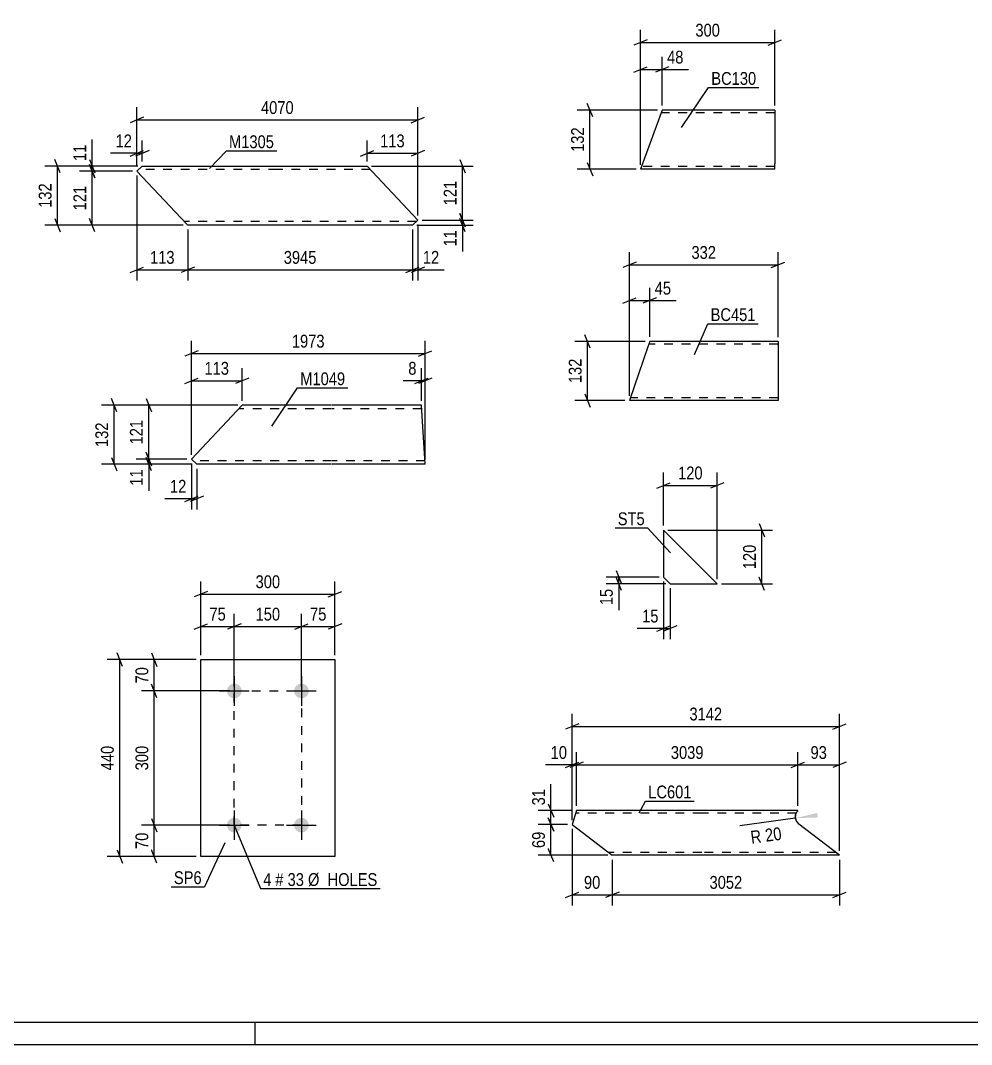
# Model space of a CAD drawing. Header units: millimetres. Extents: x 0 to 594, y 0 to 420.
# Drawn here: x 121.5 to 334.2, y 0 to 229 of the extents above; entities that cross this region are included whole.
import ezdxf

# ---------------------------------------------------------------- set-up
doc = ezdxf.new("R2010")
doc.units = ezdxf.units.MM
doc.linetypes.add('DXK_LINE_DOT2', pattern=[3.9198, 1.9599, -1.9599])
doc.styles.add('Arial Narrow', font='ARIALN.TTF', dxfattribs={"height": 0.2})

# ---------------------------------------------------------------- blocks, each defined once
blk = doc.blocks.new('Unknown-570387505-1163')
at = {"color": 5, "linetype": 'Continuous'}
for p, q in [((5, 5), (589, 5)), ((174, 0), (174, 5)), ((0, 0), (594, 0))]:
    blk.add_line(p, q, dxfattribs=at)
blk = doc.blocks.new('Part-570387505-25757 - 25755')
at = {"color": 2, "linetype": 'Continuous'}
for p, q in [((245.84, 52.33), (244.85, 49.19)), ((273.85, 52.33), (245.84, 52.33)), ((295.35, 52.33), (273.95, 52.33)), ((294.82, 51.38), (294.77, 50.6)), ((294.77, 50.6), (295.02, 49.86)), ((294.82, 51.38), (295.16, 52.08)), ((294.82, 51.36), (294.9, 51.56)), ((295.35, 52.33), (295.16, 52.08)), ((244.85, 49.19), (253.85, 42.33)), ((295.02, 49.86), (295.54, 49.28)), ((304.65, 42.33), (295.54, 49.28)), ((273.85, 42.33), (253.85, 42.33)), ((304.65, 42.33), (273.95, 42.33))]:
    blk.add_line(p, q, dxfattribs=at)
at = {"color": 7, "linetype": 'DXK_LINE_DOT2'}
for p, q in [((273.85, 51.73), (245.65, 51.73)), ((294.99, 51.73), (273.95, 51.73)), ((294.8, 51.13), (294.82, 51.36)), ((294.82, 51.36), (294.82, 51.38)), ((273.85, 42.93), (253.06, 42.93)), ((303.87, 42.93), (273.95, 42.93))]:
    blk.add_line(p, q, dxfattribs=at)
blk = doc.blocks.new('Part-570387505-20153 - 20122')
at = {"color": 2, "linetype": 'Continuous'}
for p, q in [((147.57, 195.28), (148.77, 196.41)), ((157.41, 184.81), (147.57, 195.28)), ((148.77, 196.41), (178.92, 196.41)), ((179.02, 196.41), (199.02, 196.41)), ((210.37, 184.34), (199.02, 196.41)), ((158.92, 183.21), (157.41, 184.81)), ((178.92, 183.21), (158.92, 183.21)), ((209.16, 183.21), (179.02, 183.21)), ((209.16, 183.21), (210.37, 184.34))]:
    blk.add_line(p, q, dxfattribs=at)
at = {"color": 7, "linetype": 'DXK_LINE_DOT2'}
for p, q in [((178.92, 195.61), (147.92, 195.61)), ((199.77, 195.61), (179.02, 195.61)), ((158.8, 183.33), (157.41, 184.81)), ((178.92, 184.01), (158.17, 184.01)), ((210.02, 184.01), (179.02, 184.01))]:
    blk.add_line(p, q, dxfattribs=at)
blk = doc.blocks.new('Part-570387505-20160 - 20159')
at = {"color": 2, "linetype": 'Continuous'}
for p, q in [((159.74, 130.87), (171.09, 142.94)), ((191.09, 142.94), (171.09, 142.94)), ((211.19, 142.94), (191.19, 142.94)), ((212, 129.74), (211.19, 142.94)), ((160.94, 129.74), (159.74, 130.87)), ((191.09, 129.74), (160.94, 129.74)), ((212, 129.74), (191.19, 129.74))]:
    blk.add_line(p, q, dxfattribs=at)
at = {"color": 7, "linetype": 'DXK_LINE_DOT2'}
for p, q in [((191.09, 142.14), (170.34, 142.14)), ((211.24, 142.14), (191.19, 142.14)), ((191.09, 130.54), (160.09, 130.54)), ((211.95, 130.54), (191.19, 130.54)), ((211.95, 130.54), (211.95, 130.6))]:
    blk.add_line(p, q, dxfattribs=at)
blk = doc.blocks.new('Part-570387505-24364 - 24363')
at = {"color": 2, "linetype": 'Continuous'}
for p, q in [((261.79, 156.01), (257.68, 144.01)), ((262.21, 157.21), (261.79, 156.01)), ((290.9, 157.21), (262.21, 157.21)), ((290.9, 157.21), (290.9, 157.12)), ((290.9, 157.12), (290.9, 144.01)), ((290.9, 144.01), (257.68, 144.01))]:
    blk.add_line(p, q, dxfattribs=at)
at = {"color": 7, "linetype": 'DXK_LINE_DOT2'}
for p, q in [((290.9, 156.61), (262, 156.61)), ((290.9, 156.56), (290.9, 156.61)), ((290.9, 156.47), (290.9, 156.56)), ((290.9, 156.43), (290.9, 156.47)), ((290.9, 144.61), (257.89, 144.61))]:
    blk.add_line(p, q, dxfattribs=at)
blk = doc.blocks.new('Part-570387505-24356 - 24355')
at = {"color": 2, "linetype": 'Continuous'}
for p, q in [((264.98, 208.92), (260.17, 195.72)), ((290.17, 208.92), (264.98, 208.92)), ((290.17, 208.92), (290.17, 208.83)), ((290.17, 208.83), (290.17, 207.72)), ((290.17, 207.72), (290.17, 196.92)), ((290.17, 195.72), (290.17, 196.92)), ((290.17, 195.72), (260.17, 195.72))]:
    blk.add_line(p, q, dxfattribs=at)
at = {"color": 7, "linetype": 'DXK_LINE_DOT2'}
for p, q in [((290.17, 208.57), (290.17, 207.72)), ((290.17, 208.32), (264.76, 208.32)), ((290.17, 196.32), (260.39, 196.32)), ((290.17, 195.82), (290.17, 196.08)), ((290.17, 195.72), (290.17, 195.82))]:
    blk.add_line(p, q, dxfattribs=at)
blk = doc.blocks.new('Part-570387505-20313 - 20312')
at = {"color": 2, "linetype": 'Continuous'}
for p, q in [((161.84, 42.05), (161.84, 86.05)), ((161.84, 86.05), (191.84, 86.05)), ((191.84, 86.05), (191.84, 42.05)), ((191.84, 42.05), (161.84, 42.05))]:
    blk.add_line(p, q, dxfattribs=at)
blk = doc.blocks.new('Bolt-570387505-20314 - 20312')
at = {"linetype": 'Continuous'}
for points in [[(169.34, 80.7, -1), (169.34, 77.4, -1)], [(184.34, 80.7, -1), (184.34, 77.4, -1)], [(169.34, 50.7, -1), (169.34, 47.4, -1)], [(184.34, 50.7, -1), (184.34, 47.4, -1)]]:
    blk.add_hatch(color=1, dxfattribs=at).paths.add_polyline_path(points)
at = {"color": 1, "linetype": 'Continuous'}
for p, q in [((169.34, 82.35), (169.34, 75.75)), ((184.34, 82.35), (184.34, 75.75)), ((166.04, 79.05), (172.64, 79.05)), ((181.04, 79.05), (187.64, 79.05)), ((169.34, 52.35), (169.34, 45.75)), ((184.34, 52.35), (184.34, 45.75)), ((166.04, 49.05), (172.64, 49.05)), ((181.04, 49.05), (187.64, 49.05))]:
    blk.add_line(p, q, dxfattribs=at)
blk = doc.blocks.new('Part-570387505-20331 - 20330')
at = {"color": 2, "linetype": 'Continuous'}
for p, q in [((265.3, 115.01), (265.3, 104.51)), ((265.3, 115.01), (277.3, 103.01)), ((265.3, 104.51), (266.8, 103.01)), ((266.8, 103.01), (277.3, 103.01))]:
    blk.add_line(p, q, dxfattribs=at)
blk = doc.blocks.new('Rectangle-570387505-23887 - 20312')
at = {"color": 1, "linetype": 'DXK_LINE_DOT2'}
blk.add_lwpolyline([(169.34, 79.05), (184.34, 79.05), (184.34, 49.05), (169.34, 49.05), (169.34, 79.05)], close=True, dxfattribs=at)
blk = doc.blocks.new('StraightDimension-570387505-25856 - 25755')
at = {"color": 7, "linetype": 'Continuous'}
for p, q in [((253.85, 41.33), (253.85, 31.07)), ((304.65, 41.33), (304.65, 31.07)), ((255.35, 34.07), (252.35, 32.87)), ((253.85, 33.47), (304.65, 33.47)), ((303.15, 32.87), (306.15, 34.07))]:
    blk.add_line(p, q, dxfattribs=at)
at = {"color": 0}
blk.add_wipeout([(283.51, 34.22), (283.51, 38.42), (274.99, 38.42), (274.99, 34.22)], dxfattribs=at)
at = {"color": 3, "style": 'Arial Narrow'}
blk.add_text('3052', height=2.863, dxfattribs=at).set_placement((275.59, 34.82))
blk = doc.blocks.new('StraightDimension-570387505-25785 - 25755')
at = {"color": 7, "linetype": 'Continuous'}
for p, q in [((245.84, 53.33), (245.84, 65.36)), ((295.35, 53.33), (295.35, 65.36)), ((247.34, 63.11), (244.34, 61.91)), ((245.84, 62.51), (295.35, 62.51)), ((293.85, 61.91), (296.85, 63.11))]:
    blk.add_line(p, q, dxfattribs=at)
at = {"color": 0}
blk.add_wipeout([(274.85, 63.26), (274.85, 67.46), (266.34, 67.46), (266.34, 63.26)], dxfattribs=at)
at = {"color": 3, "style": 'Arial Narrow'}
blk.add_text('3039', height=2.863, dxfattribs=at).set_placement((266.94, 63.86))
blk = doc.blocks.new('StraightDimension-570387505-25769 - 25755')
at = {"color": 7, "linetype": 'Continuous'}
for p, q in [((244.85, 50.19), (244.85, 73.96)), ((304.65, 43.33), (304.65, 73.96)), ((246.35, 71.71), (243.35, 70.51)), ((244.85, 71.11), (304.65, 71.11)), ((303.15, 70.51), (306.15, 71.71))]:
    blk.add_line(p, q, dxfattribs=at)
at = {"color": 0}
blk.add_wipeout([(279.01, 71.86), (279.01, 76.06), (270.5, 76.06), (270.5, 71.86)], dxfattribs=at)
at = {"color": 3, "style": 'Arial Narrow'}
blk.add_text('3142', height=2.863, dxfattribs=at).set_placement((271.1, 72.46))
blk = doc.blocks.new('StraightDimension-570387505-25784 - 25755')
at = {"color": 7, "linetype": 'Continuous'}
for p, q in [((295.35, 53.33), (295.35, 65.36)), ((304.65, 43.33), (304.65, 65.36)), ((293.85, 61.91), (296.85, 63.11)), ((295.35, 62.51), (304.65, 62.51)), ((306.15, 63.11), (303.15, 61.91))]:
    blk.add_line(p, q, dxfattribs=at)
at = {"color": 0}
blk.add_wipeout([(302.43, 63.26), (302.43, 67.46), (297.57, 67.46), (297.57, 63.26)], dxfattribs=at)
at = {"color": 3, "style": 'Arial Narrow'}
blk.add_text('93', height=2.863, dxfattribs=at).set_placement((298.17, 63.86))
blk = doc.blocks.new('StraightDimension-570387505-25786 - 25755')
at = {"color": 7, "linetype": 'Continuous'}
for p, q in [((244.85, 50.19), (244.85, 65.36)), ((245.84, 53.33), (245.84, 65.36)), ((243.35, 61.91), (246.35, 63.11)), ((247.34, 63.11), (244.34, 61.91)), ((244.85, 62.51), (245.84, 62.51))]:
    blk.add_line(p, q, dxfattribs=at)
at = {"color": 0}
blk.add_wipeout([(244.33, 63.26), (244.33, 67.46), (239.47, 67.46), (239.47, 63.26)], dxfattribs=at)
at = {"color": 7, "linetype": 'Continuous'}
blk.add_line((244.85, 62.51), (238.95, 62.51), dxfattribs=at)
blk.add_line((244.85, 62.51), (238.95, 62.51), dxfattribs=at)
at = {"color": 3, "style": 'Arial Narrow'}
blk.add_text('10', height=2.863, dxfattribs=at).set_placement((240.07, 63.86))
blk = doc.blocks.new('StraightDimension-570387505-25857 - 25755')
at = {"color": 7, "linetype": 'Continuous'}
for p, q in [((244.85, 48.19), (244.85, 31.07)), ((253.85, 41.33), (253.85, 31.07)), ((243.35, 32.87), (246.35, 34.07)), ((244.85, 33.47), (253.85, 33.47)), ((255.35, 34.07), (252.35, 32.87))]:
    blk.add_line(p, q, dxfattribs=at)
at = {"color": 0}
blk.add_wipeout([(251.78, 34.22), (251.78, 38.42), (246.92, 38.42), (246.92, 34.22)], dxfattribs=at)
at = {"color": 3, "style": 'Arial Narrow'}
blk.add_text('90', height=2.863, dxfattribs=at).set_placement((247.52, 34.82))
blk = doc.blocks.new('StraightDimension-570387505-25883 - 25755')
at = {"color": 7, "linetype": 'Continuous'}
for p, q in [((239.54, 53.83), (240.74, 50.83)), ((244.84, 52.33), (237.29, 52.33)), ((240.74, 47.69), (239.54, 50.69)), ((240.14, 49.19), (240.14, 52.33)), ((243.85, 49.19), (237.29, 49.19))]:
    blk.add_line(p, q, dxfattribs=at)
at = {"color": 0}
blk.add_wipeout([(239.39, 57.71), (235.19, 57.71), (235.19, 52.86), (239.39, 52.86)], dxfattribs=at)
at = {"color": 7, "linetype": 'Continuous'}
blk.add_line((240.14, 52.33), (240.14, 58.24), dxfattribs=at)
blk.add_line((240.14, 52.33), (240.14, 58.24), dxfattribs=at)
at = {"color": 3, "style": 'Arial Narrow'}
blk.add_text('31', height=2.863, rotation=90.0002, dxfattribs=at).set_placement((238.79, 53.46))
blk = doc.blocks.new('StraightDimension-570387505-25884 - 25755')
at = {"color": 7, "linetype": 'Continuous'}
for p, q in [((239.54, 50.69), (240.74, 47.69)), ((243.85, 49.19), (237.29, 49.19)), ((240.14, 42.33), (240.14, 49.19)), ((240.74, 40.83), (239.54, 43.83)), ((252.85, 42.33), (237.29, 42.33))]:
    blk.add_line(p, q, dxfattribs=at)
at = {"color": 0}
blk.add_wipeout([(239.39, 48.19), (235.19, 48.19), (235.19, 43.33), (239.39, 43.33)], dxfattribs=at)
at = {"color": 3, "style": 'Arial Narrow'}
blk.add_text('69', height=2.863, rotation=90.0002, dxfattribs=at).set_placement((238.79, 43.93))
blk = doc.blocks.new('RadiusDimension-570387505-25917 - 25755')
at = {"linetype": 'Continuous'}
blk.add_hatch(color=7, dxfattribs=at).paths.add_polyline_path([(299.79, 50.77), (294.77, 50.6), (299.66, 51.77)])
at = {"color": 7, "linetype": 'Continuous'}
blk.add_line((294.77, 50.6), (282.38, 48.91), dxfattribs=at)
blk.add_arc((296.74, 50.86), 1.98, 165.1917, 210.2771, dxfattribs=at)
at = {"color": 0}
blk.add_wipeout([(292.53, 45.3), (291.97, 49.46), (283.9, 48.36), (284.47, 44.2)], dxfattribs=at)
at = {"color": 3, "style": 'Arial Narrow'}
blk.add_text('R 20', height=2.863, rotation=7.7349, dxfattribs=at).set_placement((284.98, 44.88))
blk = doc.blocks.new('StraightDimension-570387505-20487 - 20122')
at = {"color": 7, "linetype": 'Continuous'}
for p, q in [((147.57, 196.28), (147.57, 209.56)), ((210.37, 185.34), (210.37, 209.56)), ((149.07, 207.31), (146.07, 206.11)), ((147.57, 206.71), (210.37, 206.71)), ((208.87, 206.11), (211.87, 207.31))]:
    blk.add_line(p, q, dxfattribs=at)
at = {"color": 0}
blk.add_wipeout([(183.22, 207.46), (183.22, 211.66), (174.71, 211.66), (174.71, 207.46)], dxfattribs=at)
at = {"color": 3, "style": 'Arial Narrow'}
blk.add_text('4070', height=2.863, dxfattribs=at).set_placement((175.31, 208.06))
blk = doc.blocks.new('StraightDimension-570387505-23253 - 20122')
at = {"color": 7, "linetype": 'Continuous'}
for p, q in [((219.77, 197.91), (220.97, 194.91)), ((200.02, 196.41), (222.77, 196.41)), ((220.37, 184.34), (220.37, 196.41)), ((220.97, 182.84), (219.77, 185.84)), ((211.37, 184.34), (222.77, 184.34))]:
    blk.add_line(p, q, dxfattribs=at)
at = {"color": 0}
blk.add_wipeout([(219.62, 193.72), (215.42, 193.72), (215.42, 187.03), (219.62, 187.03)], dxfattribs=at)
at = {"color": 3, "style": 'Arial Narrow'}
blk.add_text('121', height=2.863, rotation=90.0002, dxfattribs=at).set_placement((219.02, 187.63))
blk = doc.blocks.new('StraightDimension-570387505-20463 - 20122')
at = {"color": 7, "linetype": 'Continuous'}
for p, q in [((199.02, 197.41), (199.02, 202.11)), ((210.37, 185.34), (210.37, 202.11)), ((197.52, 198.66), (200.52, 199.86)), ((199.02, 199.26), (210.37, 199.26)), ((211.87, 199.86), (208.87, 198.66))]:
    blk.add_line(p, q, dxfattribs=at)
at = {"color": 0}
blk.add_wipeout([(208.04, 200.01), (208.04, 204.21), (201.35, 204.21), (201.35, 200.01)], dxfattribs=at)
at = {"color": 3, "style": 'Arial Narrow'}
blk.add_text('113', height=2.863, dxfattribs=at).set_placement((201.95, 200.61))
blk = doc.blocks.new('StraightDimension-570387505-20467 - 20122')
at = {"color": 7, "linetype": 'Continuous'}
for p, q in [((147.57, 196.28), (147.57, 202.11)), ((148.77, 197.41), (148.77, 202.11)), ((146.07, 198.66), (149.07, 199.86)), ((150.27, 199.86), (147.27, 198.66)), ((147.57, 199.26), (148.77, 199.26))]:
    blk.add_line(p, q, dxfattribs=at)
at = {"color": 0}
blk.add_wipeout([(147.04, 200.01), (147.04, 204.21), (142.19, 204.21), (142.19, 200.01)], dxfattribs=at)
at = {"color": 7, "linetype": 'Continuous'}
blk.add_line((147.57, 199.26), (141.66, 199.26), dxfattribs=at)
blk.add_line((147.57, 199.26), (141.66, 199.26), dxfattribs=at)
at = {"color": 3, "style": 'Arial Narrow'}
blk.add_text('12', height=2.863, dxfattribs=at).set_placement((142.79, 200.61))
blk = doc.blocks.new('StraightDimension-570387505-23134 - 20122')
at = {"color": 7, "linetype": 'Continuous'}
for p, q in [((136.97, 197.91), (138.17, 194.91)), ((147.77, 196.41), (134.72, 196.41)), ((146.57, 195.28), (134.72, 195.28)), ((138.17, 193.78), (136.97, 196.78)), ((137.57, 195.28), (137.57, 196.41))]:
    blk.add_line(p, q, dxfattribs=at)
at = {"color": 0}
blk.add_wipeout([(136.82, 201.79), (132.62, 201.79), (132.62, 196.94), (136.82, 196.94)], dxfattribs=at)
at = {"color": 7, "linetype": 'Continuous'}
blk.add_line((137.57, 196.41), (137.57, 202.32), dxfattribs=at)
blk.add_line((137.57, 196.41), (137.57, 202.32), dxfattribs=at)
at = {"color": 3, "style": 'Arial Narrow'}
blk.add_text('11', height=2.863, rotation=90.0002, dxfattribs=at).set_placement((136.22, 197.54))
blk = doc.blocks.new('StraightDimension-570387505-23135 - 20122')
at = {"color": 7, "linetype": 'Continuous'}
for p, q in [((146.57, 195.28), (134.72, 195.28)), ((136.97, 196.78), (138.17, 193.78)), ((137.57, 183.21), (137.57, 195.28)), ((157.92, 183.21), (134.72, 183.21)), ((138.17, 181.71), (136.97, 184.71))]:
    blk.add_line(p, q, dxfattribs=at)
at = {"color": 0}
blk.add_wipeout([(136.82, 192.59), (132.62, 192.59), (132.62, 185.9), (136.82, 185.9)], dxfattribs=at)
at = {"color": 3, "style": 'Arial Narrow'}
blk.add_text('121', height=2.863, rotation=90.0002, dxfattribs=at).set_placement((136.22, 186.5))
blk = doc.blocks.new('StraightDimension-570387505-23254 - 20122')
at = {"color": 7, "linetype": 'Continuous'}
for p, q in [((219.77, 185.84), (220.97, 182.84)), ((210.16, 183.21), (222.77, 183.21)), ((211.37, 184.34), (222.77, 184.34)), ((220.97, 181.71), (219.77, 184.71)), ((220.37, 183.21), (220.37, 184.34))]:
    blk.add_line(p, q, dxfattribs=at)
at = {"color": 0}
blk.add_wipeout([(219.62, 182.69), (215.42, 182.69), (215.42, 177.83), (219.62, 177.83)], dxfattribs=at)
at = {"color": 7, "linetype": 'Continuous'}
blk.add_line((220.37, 183.21), (220.37, 177.3), dxfattribs=at)
blk.add_line((220.37, 183.21), (220.37, 177.3), dxfattribs=at)
at = {"color": 3, "style": 'Arial Narrow'}
blk.add_text('11', height=2.863, rotation=90.0002, dxfattribs=at).set_placement((219.02, 178.43))
blk = doc.blocks.new('StraightDimension-570387505-23336 - 20122')
at = {"color": 7, "linetype": 'Continuous'}
for p, q in [((210.37, 183.34), (210.37, 170.81)), ((209.16, 182.21), (209.16, 170.81)), ((207.66, 172.61), (210.66, 173.81)), ((211.87, 173.81), (208.87, 172.61)), ((209.16, 173.21), (210.37, 173.21))]:
    blk.add_line(p, q, dxfattribs=at)
at = {"color": 0}
blk.add_wipeout([(215.75, 173.96), (215.75, 178.16), (210.89, 178.16), (210.89, 173.96)], dxfattribs=at)
at = {"color": 7, "linetype": 'Continuous'}
blk.add_line((210.37, 173.21), (216.27, 173.21), dxfattribs=at)
blk.add_line((210.37, 173.21), (216.27, 173.21), dxfattribs=at)
at = {"color": 3, "style": 'Arial Narrow'}
blk.add_text('12', height=2.863, dxfattribs=at).set_placement((211.49, 174.56))
blk = doc.blocks.new('StraightDimension-570387505-23337 - 20122')
at = {"color": 7, "linetype": 'Continuous'}
for p, q in [((158.92, 182.21), (158.92, 170.81)), ((209.16, 182.21), (209.16, 170.81)), ((160.42, 173.81), (157.42, 172.61)), ((158.92, 173.21), (209.16, 173.21)), ((207.66, 172.61), (210.66, 173.81))]:
    blk.add_line(p, q, dxfattribs=at)
at = {"color": 0}
blk.add_wipeout([(188.3, 173.96), (188.3, 178.16), (179.79, 178.16), (179.79, 173.96)], dxfattribs=at)
at = {"color": 3, "style": 'Arial Narrow'}
blk.add_text('3945', height=2.863, dxfattribs=at).set_placement((180.39, 174.56))
blk = doc.blocks.new('StraightDimension-570387505-23338 - 20122')
at = {"color": 7, "linetype": 'Continuous'}
for p, q in [((147.57, 194.28), (147.57, 170.81)), ((158.92, 182.21), (158.92, 170.81)), ((146.07, 172.61), (149.07, 173.81)), ((147.57, 173.21), (158.92, 173.21)), ((160.42, 173.81), (157.42, 172.61))]:
    blk.add_line(p, q, dxfattribs=at)
at = {"color": 0}
blk.add_wipeout([(156.59, 173.96), (156.59, 178.16), (149.9, 178.16), (149.9, 173.96)], dxfattribs=at)
at = {"color": 3, "style": 'Arial Narrow'}
blk.add_text('113', height=2.863, dxfattribs=at).set_placement((150.5, 174.56))
blk = doc.blocks.new('StraightDimension-570387505-23387 - 20122')
at = {"color": 7, "linetype": 'Continuous'}
for p, q in [((130.42, 194.91), (129.22, 197.91)), ((147.77, 196.41), (126.97, 196.41)), ((129.82, 183.21), (129.82, 196.41)), ((157.92, 183.21), (126.97, 183.21)), ((129.22, 184.71), (130.42, 181.71))]:
    blk.add_line(p, q, dxfattribs=at)
at = {"color": 0}
blk.add_wipeout([(129.07, 193.15), (124.87, 193.15), (124.87, 186.47), (129.07, 186.47)], dxfattribs=at)
at = {"color": 3, "style": 'Arial Narrow'}
blk.add_text('132', height=2.863, rotation=90.0002, dxfattribs=at).set_placement((128.47, 187.07))
blk = doc.blocks.new('StraightDimension-570387505-20491 - 20159')
at = {"color": 7, "linetype": 'Continuous'}
for p, q in [((211.19, 143.94), (211.19, 151.26)), ((212, 130.74), (212, 151.26)), ((209.69, 147.81), (212.69, 149.01)), ((213.5, 149.01), (210.5, 147.81)), ((211.19, 148.41), (212, 148.41))]:
    blk.add_line(p, q, dxfattribs=at)
at = {"color": 0}
blk.add_wipeout([(210.66, 149.16), (210.66, 153.36), (207.64, 153.36), (207.64, 149.16)], dxfattribs=at)
at = {"color": 7, "linetype": 'Continuous'}
blk.add_line((211.19, 148.41), (207.11, 148.41), dxfattribs=at)
blk.add_line((211.19, 148.41), (207.11, 148.41), dxfattribs=at)
at = {"color": 3, "style": 'Arial Narrow'}
blk.add_text('8', height=2.86, dxfattribs=at).set_placement((208.24, 149.76))
blk = doc.blocks.new('StraightDimension-570387505-23422 - 20159')
at = {"color": 7, "linetype": 'Continuous'}
for p, q in [((158.74, 130.87), (147.37, 130.87)), ((149.62, 132.37), (150.82, 129.37)), ((150.82, 128.24), (149.62, 131.24)), ((150.22, 129.74), (150.22, 130.87)), ((159.94, 129.74), (147.37, 129.74))]:
    blk.add_line(p, q, dxfattribs=at)
at = {"color": 0}
blk.add_wipeout([(149.47, 129.21), (145.27, 129.21), (145.27, 124.35), (149.47, 124.35)], dxfattribs=at)
at = {"color": 7, "linetype": 'Continuous'}
blk.add_line((150.22, 129.74), (150.22, 123.83), dxfattribs=at)
blk.add_line((150.22, 129.74), (150.22, 123.83), dxfattribs=at)
at = {"color": 3, "style": 'Arial Narrow'}
blk.add_text('11', height=2.863, rotation=90.0002, dxfattribs=at).set_placement((148.87, 124.95))
blk = doc.blocks.new('StraightDimension-570387505-20499 - 20159')
at = {"color": 7, "linetype": 'Continuous'}
for p, q in [((159.74, 129.87), (159.74, 119.63)), ((160.94, 128.74), (160.94, 119.63)), ((158.24, 121.43), (161.24, 122.63)), ((162.44, 122.63), (159.44, 121.43)), ((159.74, 122.03), (160.94, 122.03))]:
    blk.add_line(p, q, dxfattribs=at)
at = {"color": 0}
blk.add_wipeout([(159.22, 122.78), (159.22, 126.98), (154.36, 126.98), (154.36, 122.78)], dxfattribs=at)
at = {"color": 7, "linetype": 'Continuous'}
blk.add_line((159.74, 122.03), (153.83, 122.03), dxfattribs=at)
blk.add_line((159.74, 122.03), (153.83, 122.03), dxfattribs=at)
at = {"color": 3, "style": 'Arial Narrow'}
blk.add_text('12', height=2.863, dxfattribs=at).set_placement((154.96, 123.38))
blk = doc.blocks.new('StraightDimension-570387505-20495 - 20159')
at = {"color": 7, "linetype": 'Continuous'}
for p, q in [((159.74, 131.87), (159.74, 151.26)), ((171.09, 143.94), (171.09, 151.26)), ((158.24, 147.81), (161.24, 149.01)), ((172.59, 149.01), (169.59, 147.81)), ((159.74, 148.41), (171.09, 148.41))]:
    blk.add_line(p, q, dxfattribs=at)
at = {"color": 0}
blk.add_wipeout([(168.76, 149.16), (168.76, 153.36), (162.07, 153.36), (162.07, 149.16)], dxfattribs=at)
at = {"color": 3, "style": 'Arial Narrow'}
blk.add_text('113', height=2.863, dxfattribs=at).set_placement((162.67, 149.76))
blk = doc.blocks.new('StraightDimension-570387505-20517 - 20159')
at = {"color": 7, "linetype": 'Continuous'}
for p, q in [((159.74, 131.87), (159.74, 157.33)), ((212, 130.74), (212, 157.33)), ((161.24, 155.08), (158.24, 153.88)), ((159.74, 154.48), (212, 154.48)), ((210.5, 153.88), (213.5, 155.08))]:
    blk.add_line(p, q, dxfattribs=at)
at = {"color": 0}
blk.add_wipeout([(190.13, 155.23), (190.13, 159.43), (181.61, 159.43), (181.61, 155.23)], dxfattribs=at)
at = {"color": 3, "style": 'Arial Narrow'}
blk.add_text('1973', height=2.863, dxfattribs=at).set_placement((182.21, 155.83))
blk = doc.blocks.new('StraightDimension-570387505-23421 - 20159')
at = {"color": 7, "linetype": 'Continuous'}
for p, q in [((149.62, 144.44), (150.82, 141.44)), ((170.09, 142.94), (147.37, 142.94)), ((150.22, 130.87), (150.22, 142.94)), ((158.74, 130.87), (147.37, 130.87)), ((150.82, 129.37), (149.62, 132.37))]:
    blk.add_line(p, q, dxfattribs=at)
at = {"color": 0}
blk.add_wipeout([(149.47, 140.24), (145.27, 140.24), (145.27, 133.56), (149.47, 133.56)], dxfattribs=at)
at = {"color": 3, "style": 'Arial Narrow'}
blk.add_text('121', height=2.863, rotation=90.0002, dxfattribs=at).set_placement((148.87, 134.16))
blk = doc.blocks.new('StraightDimension-570387505-23504 - 20159')
at = {"color": 7, "linetype": 'Continuous'}
for p, q in [((143.08, 141.44), (141.88, 144.44)), ((170.09, 142.94), (139.63, 142.94)), ((142.48, 129.74), (142.48, 142.94)), ((141.88, 131.24), (143.08, 128.24)), ((159.94, 129.74), (139.63, 129.74))]:
    blk.add_line(p, q, dxfattribs=at)
at = {"color": 0}
blk.add_wipeout([(141.73, 139.68), (137.53, 139.68), (137.53, 132.99), (141.73, 132.99)], dxfattribs=at)
at = {"color": 3, "style": 'Arial Narrow'}
blk.add_text('132', height=2.863, rotation=90.0002, dxfattribs=at).set_placement((141.13, 133.59))
blk = doc.blocks.new('StraightDimension-570387505-24684 - 24363')
at = {"color": 7, "linetype": 'Continuous'}
for p, q in [((257.68, 145.01), (257.68, 177.17)), ((290.9, 158.12), (290.9, 177.17)), ((259.18, 174.92), (256.18, 173.72)), ((257.68, 174.32), (290.9, 174.32)), ((289.4, 173.72), (292.4, 174.92))]:
    blk.add_line(p, q, dxfattribs=at)
at = {"color": 0}
blk.add_wipeout([(277.63, 175.07), (277.63, 179.27), (270.95, 179.27), (270.95, 175.07)], dxfattribs=at)
at = {"color": 3, "style": 'Arial Narrow'}
blk.add_text('332', height=2.863, dxfattribs=at).set_placement((271.55, 175.67))
blk = doc.blocks.new('StraightDimension-570387505-24660 - 24363')
at = {"color": 7, "linetype": 'Continuous'}
for p, q in [((248.92, 155.71), (247.72, 158.71)), ((261.21, 157.21), (245.47, 157.21)), ((248.32, 144.01), (248.32, 157.21)), ((247.72, 145.51), (248.92, 142.51)), ((256.68, 144.01), (245.47, 144.01))]:
    blk.add_line(p, q, dxfattribs=at)
at = {"color": 0}
blk.add_wipeout([(247.57, 153.95), (243.37, 153.95), (243.37, 147.27), (247.57, 147.27)], dxfattribs=at)
at = {"color": 3, "style": 'Arial Narrow'}
blk.add_text('132', height=2.863, rotation=90.0002, dxfattribs=at).set_placement((246.97, 147.87))
blk = doc.blocks.new('StraightDimension-570387505-24636 - 24363')
at = {"color": 7, "linetype": 'Continuous'}
for p, q in [((257.68, 145.01), (257.68, 169.18)), ((262.21, 158.21), (262.21, 169.18)), ((256.18, 165.73), (259.18, 166.93)), ((257.68, 166.33), (262.21, 166.33)), ((263.71, 166.93), (260.71, 165.73))]:
    blk.add_line(p, q, dxfattribs=at)
at = {"color": 0}
blk.add_wipeout([(267.59, 167.08), (267.59, 171.28), (262.73, 171.28), (262.73, 167.08)], dxfattribs=at)
at = {"color": 7, "linetype": 'Continuous'}
blk.add_line((262.21, 166.33), (268.11, 166.33), dxfattribs=at)
blk.add_line((262.21, 166.33), (268.11, 166.33), dxfattribs=at)
at = {"color": 3, "style": 'Arial Narrow'}
blk.add_text('45', height=2.863, dxfattribs=at).set_placement((263.33, 167.68))
blk = doc.blocks.new('StraightDimension-570387505-24566 - 24355')
at = {"color": 7, "linetype": 'Continuous'}
for p, q in [((260.17, 196.72), (260.17, 220.84)), ((264.98, 209.92), (264.98, 220.84)), ((258.67, 217.39), (261.67, 218.59)), ((260.17, 217.99), (264.98, 217.99)), ((266.48, 218.59), (263.48, 217.39))]:
    blk.add_line(p, q, dxfattribs=at)
at = {"color": 0}
blk.add_wipeout([(270.36, 218.74), (270.36, 222.94), (265.5, 222.94), (265.5, 218.74)], dxfattribs=at)
at = {"color": 7, "linetype": 'Continuous'}
blk.add_line((264.98, 217.99), (270.88, 217.99), dxfattribs=at)
blk.add_line((264.98, 217.99), (270.88, 217.99), dxfattribs=at)
at = {"color": 3, "style": 'Arial Narrow'}
blk.add_text('48', height=2.863, dxfattribs=at).set_placement((266.1, 219.34))
blk = doc.blocks.new('StraightDimension-570387505-24584 - 24355')
at = {"color": 7, "linetype": 'Continuous'}
for p, q in [((260.17, 196.72), (260.17, 226.86)), ((290.17, 209.92), (290.17, 226.86)), ((261.67, 224.61), (258.67, 223.41)), ((288.67, 223.41), (291.67, 224.61)), ((260.17, 224.01), (290.17, 224.01))]:
    blk.add_line(p, q, dxfattribs=at)
at = {"color": 0}
blk.add_wipeout([(278.52, 224.76), (278.52, 228.96), (271.83, 228.96), (271.83, 224.76)], dxfattribs=at)
at = {"color": 3, "style": 'Arial Narrow'}
blk.add_text('300', height=2.863, dxfattribs=at).set_placement((272.43, 225.36))
blk = doc.blocks.new('StraightDimension-570387505-24595 - 24355')
at = {"color": 7, "linetype": 'Continuous'}
for p, q in [((263.98, 208.92), (246.01, 208.92)), ((249.46, 207.42), (248.26, 210.42)), ((248.86, 195.72), (248.86, 208.92)), ((248.26, 197.22), (249.46, 194.22)), ((259.17, 195.72), (246.01, 195.72))]:
    blk.add_line(p, q, dxfattribs=at)
at = {"color": 0}
blk.add_wipeout([(248.11, 205.67), (243.91, 205.67), (243.91, 198.98), (248.11, 198.98)], dxfattribs=at)
at = {"color": 3, "style": 'Arial Narrow'}
blk.add_text('132', height=2.863, rotation=90.0002, dxfattribs=at).set_placement((247.51, 199.58))
blk = doc.blocks.new('StraightDimension-570387505-20755 - 20312')
at = {"color": 7, "linetype": 'Continuous'}
for p, q in [((150.85, 50.55), (152.05, 47.55)), ((168.34, 49.05), (148.6, 49.05)), ((151.45, 42.05), (151.45, 49.05)), ((152.05, 40.55), (150.85, 43.55)), ((160.84, 42.05), (148.6, 42.05))]:
    blk.add_line(p, q, dxfattribs=at)
at = {"color": 0}
blk.add_wipeout([(150.7, 47.98), (146.5, 47.98), (146.5, 43.12), (150.7, 43.12)], dxfattribs=at)
at = {"color": 3, "style": 'Arial Narrow'}
blk.add_text('70', height=2.863, rotation=90.0002, dxfattribs=at).set_placement((150.1, 43.72))
blk = doc.blocks.new('StraightDimension-570387505-20753 - 20312')
at = {"color": 7, "linetype": 'Continuous'}
for p, q in [((150.85, 87.55), (152.05, 84.55)), ((160.84, 86.05), (148.6, 86.05)), ((151.45, 79.05), (151.45, 86.05)), ((152.05, 77.55), (150.85, 80.55)), ((168.34, 79.05), (148.6, 79.05))]:
    blk.add_line(p, q, dxfattribs=at)
at = {"color": 0}
blk.add_wipeout([(150.7, 84.98), (146.5, 84.98), (146.5, 80.12), (150.7, 80.12)], dxfattribs=at)
at = {"color": 3, "style": 'Arial Narrow'}
blk.add_text('70', height=2.863, rotation=90.0002, dxfattribs=at).set_placement((150.1, 80.72))
blk = doc.blocks.new('StraightDimension-570387505-20754 - 20312')
at = {"color": 7, "linetype": 'Continuous'}
for p, q in [((152.05, 77.55), (150.85, 80.55)), ((168.34, 79.05), (148.6, 79.05)), ((151.45, 49.05), (151.45, 79.05)), ((150.85, 50.55), (152.05, 47.55)), ((168.34, 49.05), (148.6, 49.05))]:
    blk.add_line(p, q, dxfattribs=at)
at = {"color": 0}
blk.add_wipeout([(150.7, 67.39), (146.5, 67.39), (146.5, 60.71), (150.7, 60.71)], dxfattribs=at)
at = {"color": 3, "style": 'Arial Narrow'}
blk.add_text('300', height=2.863, rotation=90.0002, dxfattribs=at).set_placement((150.1, 61.31))
blk = doc.blocks.new('StraightDimension-570387505-20765 - 20312')
at = {"color": 7, "linetype": 'Continuous'}
for p, q in [((144.33, 84.55), (143.13, 87.55)), ((160.84, 86.05), (140.88, 86.05)), ((143.73, 42.05), (143.73, 86.05)), ((143.13, 43.55), (144.33, 40.55)), ((160.84, 42.05), (140.88, 42.05))]:
    blk.add_line(p, q, dxfattribs=at)
at = {"color": 0}
blk.add_wipeout([(142.98, 67.39), (138.78, 67.39), (138.78, 60.71), (142.98, 60.71)], dxfattribs=at)
at = {"color": 3, "style": 'Arial Narrow'}
blk.add_text('440', height=2.863, rotation=90.0002, dxfattribs=at).set_placement((142.38, 61.31))
blk = doc.blocks.new('StraightDimension-570387505-20769 - 20312')
at = {"color": 7, "linetype": 'Continuous'}
for p, q in [((184.34, 80.05), (184.34, 96.29)), ((191.84, 87.05), (191.84, 96.29)), ((182.84, 92.84), (185.84, 94.04)), ((193.34, 94.04), (190.34, 92.84)), ((184.34, 93.44), (191.84, 93.44))]:
    blk.add_line(p, q, dxfattribs=at)
at = {"color": 0}
blk.add_wipeout([(190.52, 94.19), (190.52, 98.39), (185.67, 98.39), (185.67, 94.19)], dxfattribs=at)
at = {"color": 3, "style": 'Arial Narrow'}
blk.add_text('75', height=2.863, dxfattribs=at).set_placement((186.27, 94.79))
blk = doc.blocks.new('StraightDimension-570387505-20770 - 20312')
at = {"color": 7, "linetype": 'Continuous'}
for p, q in [((169.34, 80.05), (169.34, 96.29)), ((184.34, 80.05), (184.34, 96.29)), ((170.84, 94.04), (167.84, 92.84)), ((182.84, 92.84), (185.84, 94.04)), ((169.34, 93.44), (184.34, 93.44))]:
    blk.add_line(p, q, dxfattribs=at)
at = {"color": 0}
blk.add_wipeout([(180.19, 94.19), (180.19, 98.39), (173.5, 98.39), (173.5, 94.19)], dxfattribs=at)
at = {"color": 3, "style": 'Arial Narrow'}
blk.add_text('150', height=2.863, dxfattribs=at).set_placement((174.1, 94.79))
blk = doc.blocks.new('StraightDimension-570387505-20771 - 20312')
at = {"color": 7, "linetype": 'Continuous'}
for p, q in [((161.84, 87.05), (161.84, 96.29)), ((169.34, 80.05), (169.34, 96.29)), ((160.34, 92.84), (163.34, 94.04)), ((170.84, 94.04), (167.84, 92.84)), ((161.84, 93.44), (169.34, 93.44))]:
    blk.add_line(p, q, dxfattribs=at)
at = {"color": 0}
blk.add_wipeout([(168.02, 94.19), (168.02, 98.39), (163.17, 98.39), (163.17, 94.19)], dxfattribs=at)
at = {"color": 3, "style": 'Arial Narrow'}
blk.add_text('75', height=2.863, dxfattribs=at).set_placement((163.77, 94.79))
blk = doc.blocks.new('StraightDimension-570387505-20781 - 20312')
at = {"color": 7, "linetype": 'Continuous'}
for p, q in [((161.84, 87.05), (161.84, 103.54)), ((191.84, 87.05), (191.84, 103.54)), ((163.34, 101.29), (160.34, 100.09)), ((190.34, 100.09), (193.34, 101.29)), ((161.84, 100.69), (191.84, 100.69))]:
    blk.add_line(p, q, dxfattribs=at)
at = {"color": 0}
blk.add_wipeout([(180.19, 101.44), (180.19, 105.64), (173.5, 105.64), (173.5, 101.44)], dxfattribs=at)
at = {"color": 3, "style": 'Arial Narrow'}
blk.add_text('300', height=2.863, dxfattribs=at).set_placement((174.1, 102.04))
blk = doc.blocks.new('StraightDimension-570387505-20841 - 20330')
at = {"color": 7, "linetype": 'Continuous'}
for p, q in [((266.3, 115.01), (289.7, 115.01)), ((286.7, 116.51), (287.9, 113.51)), ((287.3, 103.01), (287.3, 115.01)), ((287.9, 101.51), (286.7, 104.51)), ((278.3, 103.01), (289.7, 103.01))]:
    blk.add_line(p, q, dxfattribs=at)
at = {"color": 0}
blk.add_wipeout([(286.55, 112.36), (282.35, 112.36), (282.35, 105.67), (286.55, 105.67)], dxfattribs=at)
at = {"color": 3, "style": 'Arial Narrow'}
blk.add_text('120', height=2.863, rotation=90.0002, dxfattribs=at).set_placement((285.95, 106.27))
blk = doc.blocks.new('StraightDimension-570387505-20833 - 20330')
at = {"color": 7, "linetype": 'Continuous'}
for p, q in [((265.3, 116.01), (265.3, 127.86)), ((277.3, 104.01), (277.3, 127.86)), ((263.8, 124.41), (266.8, 125.61)), ((265.3, 125.01), (277.3, 125.01)), ((278.8, 125.61), (275.8, 124.41))]:
    blk.add_line(p, q, dxfattribs=at)
at = {"color": 0}
blk.add_wipeout([(274.64, 125.76), (274.64, 129.96), (267.96, 129.96), (267.96, 125.76)], dxfattribs=at)
at = {"color": 3, "style": 'Arial Narrow'}
blk.add_text('120', height=2.863, dxfattribs=at).set_placement((268.56, 126.36))
blk = doc.blocks.new('StraightDimension-570387505-20837 - 20330')
at = {"color": 7, "linetype": 'Continuous'}
for p, q in [((254.7, 106.01), (255.9, 103.01)), ((264.3, 104.51), (252.45, 104.51)), ((255.9, 101.51), (254.7, 104.51)), ((255.3, 103.01), (255.3, 104.51)), ((265.8, 103.01), (252.45, 103.01))]:
    blk.add_line(p, q, dxfattribs=at)
at = {"color": 0}
blk.add_wipeout([(254.55, 102.49), (250.35, 102.49), (250.35, 97.63), (254.55, 97.63)], dxfattribs=at)
at = {"color": 7, "linetype": 'Continuous'}
blk.add_line((255.3, 103.01), (255.3, 97.11), dxfattribs=at)
blk.add_line((255.3, 103.01), (255.3, 97.11), dxfattribs=at)
at = {"color": 3, "style": 'Arial Narrow'}
blk.add_text('15', height=2.863, rotation=90.0002, dxfattribs=at).set_placement((253.95, 98.23))
blk = doc.blocks.new('StraightDimension-570387505-20829 - 20330')
at = {"color": 7, "linetype": 'Continuous'}
for p, q in [((265.3, 103.51), (265.3, 90.61)), ((266.8, 102.01), (266.8, 90.61)), ((263.8, 92.41), (266.8, 93.61)), ((268.3, 93.61), (265.3, 92.41)), ((265.3, 93.01), (266.8, 93.01))]:
    blk.add_line(p, q, dxfattribs=at)
at = {"color": 0}
blk.add_wipeout([(264.78, 93.76), (264.78, 97.96), (259.92, 97.96), (259.92, 93.76)], dxfattribs=at)
at = {"color": 7, "linetype": 'Continuous'}
blk.add_line((265.3, 93.01), (259.4, 93.01), dxfattribs=at)
blk.add_line((265.3, 93.01), (259.4, 93.01), dxfattribs=at)
at = {"color": 3, "style": 'Arial Narrow'}
blk.add_text('15', height=2.863, dxfattribs=at).set_placement((260.52, 94.36))
blk = doc.blocks.new('Mark-570387505-25764 - 25755')
at = {"color": 0}
blk.add_wipeout([(271.57, 55.04), (271.57, 58.04), (261.89, 58.04), (261.89, 55.04)], dxfattribs=at)
blk.add_wipeout([(271.57, 55.04), (271.57, 58.04), (261.89, 58.04), (261.89, 55.04)], dxfattribs=at)
at = {"color": 30, "linetype": 'Continuous'}
for p, q in [((259.83, 51.81), (261.29, 54.44)), ((261.29, 54.44), (272.17, 54.44))]:
    blk.add_line(p, q, dxfattribs=at)
at = {"color": 3, "style": 'Arial Narrow'}
blk.add_text('LC601', height=2.863, dxfattribs=at).set_placement((261.89, 55.04))
blk = doc.blocks.new('Mark-570387505-21076 - 20122')
at = {"color": 0}
blk.add_wipeout([(178.21, 200.42), (178.21, 203.42), (168.16, 203.42), (168.16, 200.42)], dxfattribs=at)
blk.add_wipeout([(178.21, 200.42), (178.21, 203.42), (168.16, 203.42), (168.16, 200.42)], dxfattribs=at)
at = {"color": 30, "linetype": 'Continuous'}
for p, q in [((163.8, 195.84), (167.56, 199.82)), ((167.56, 199.82), (178.81, 199.82))]:
    blk.add_line(p, q, dxfattribs=at)
at = {"color": 3, "style": 'Arial Narrow'}
blk.add_text('M1305', height=2.863, dxfattribs=at).set_placement((168.16, 200.42))
blk = doc.blocks.new('Mark-570387505-21079 - 20159')
at = {"color": 0}
blk.add_wipeout([(194.13, 147.42), (194.13, 150.42), (184.08, 150.42), (184.08, 147.42)], dxfattribs=at)
blk.add_wipeout([(194.13, 147.42), (194.13, 150.42), (184.08, 150.42), (184.08, 147.42)], dxfattribs=at)
at = {"color": 30, "linetype": 'Continuous'}
for p, q in [((177.75, 138.23), (183.48, 146.82)), ((183.48, 146.82), (194.73, 146.82))]:
    blk.add_line(p, q, dxfattribs=at)
at = {"color": 3, "style": 'Arial Narrow'}
blk.add_text('M1049', height=2.863, dxfattribs=at).set_placement((184.08, 147.42))
blk = doc.blocks.new('Mark-570387505-24621 - 24363')
at = {"color": 0}
blk.add_wipeout([(285.88, 161.76), (285.88, 164.76), (275.83, 164.76), (275.83, 161.76)], dxfattribs=at)
blk.add_wipeout([(285.88, 161.76), (285.88, 164.76), (275.83, 164.76), (275.83, 161.76)], dxfattribs=at)
at = {"color": 30, "linetype": 'Continuous'}
for p, q in [((272.25, 154.29), (275.23, 161.16)), ((275.23, 161.16), (286.48, 161.16))]:
    blk.add_line(p, q, dxfattribs=at)
at = {"color": 3, "style": 'Arial Narrow'}
blk.add_text('BC451', height=2.863, dxfattribs=at).set_placement((275.83, 161.76))
blk = doc.blocks.new('Mark-570387505-24612 - 24355')
at = {"color": 0}
blk.add_wipeout([(286.03, 214.57), (286.03, 217.57), (275.98, 217.57), (275.98, 214.57)], dxfattribs=at)
blk.add_wipeout([(286.03, 214.57), (286.03, 217.57), (275.98, 217.57), (275.98, 214.57)], dxfattribs=at)
at = {"color": 30, "linetype": 'Continuous'}
for p, q in [((269.34, 205.05), (275.38, 213.97)), ((275.38, 213.97), (286.63, 213.97))]:
    blk.add_line(p, q, dxfattribs=at)
at = {"color": 3, "style": 'Arial Narrow'}
blk.add_text('BC130', height=2.863, dxfattribs=at).set_placement((275.98, 214.57))
blk = doc.blocks.new('Mark-570387505-21125 - 20312')
at = {"color": 0}
blk.add_wipeout([(177.62, 35.45), (177.62, 38.45), (175.8, 38.45), (175.8, 35.45)], dxfattribs=at)
blk.add_wipeout([(177.62, 35.45), (177.62, 38.45), (175.8, 38.45), (175.8, 35.45)], dxfattribs=at)
at = {"color": 7, "linetype": 'Continuous'}
blk.add_line((169.34, 49.05), (175.2, 34.85), dxfattribs=at)
at = {"color": 0}
blk.add_wipeout([(180.35, 35.45), (180.35, 38.45), (178.52, 38.45), (178.52, 35.45)], dxfattribs=at)
blk.add_wipeout([(180.35, 35.45), (180.35, 38.45), (178.52, 38.45), (178.52, 35.45)], dxfattribs=at)
at = {"color": 3, "style": 'Arial Narrow'}
blk.add_text('4', height=2.86, dxfattribs=at).set_placement((175.8, 35.45))
at = {"color": 0}
blk.add_wipeout([(184.91, 35.45), (184.91, 38.45), (181.25, 38.45), (181.25, 35.45)], dxfattribs=at)
blk.add_wipeout([(184.91, 35.45), (184.91, 38.45), (181.25, 38.45), (181.25, 35.45)], dxfattribs=at)
at = {"color": 3, "style": 'Arial Narrow'}
blk.add_text('#', height=2.86, dxfattribs=at).set_placement((178.52, 35.45))
at = {"color": 0}
blk.add_wipeout([(201.34, 35.45), (201.34, 38.45), (185.81, 38.45), (185.81, 35.45)], dxfattribs=at)
blk.add_wipeout([(201.34, 35.45), (201.34, 38.45), (185.81, 38.45), (185.81, 35.45)], dxfattribs=at)
at = {"color": 7, "linetype": 'Continuous'}
blk.add_line((175.2, 34.85), (201.94, 34.85), dxfattribs=at)
at = {"color": 3, "style": 'Arial Narrow'}
for s, p in [('33', (181.25, 35.45)), ('Ø  HOLES', (185.81, 35.45))]:
    blk.add_text(s, height=2.863, dxfattribs=at).set_placement(p)
blk = doc.blocks.new('Mark-570387505-21122 - 20312')
at = {"color": 0}
blk.add_wipeout([(162.04, 35.87), (162.04, 38.87), (155.83, 38.87), (155.83, 35.87)], dxfattribs=at)
blk.add_wipeout([(162.04, 35.87), (162.04, 38.87), (155.83, 38.87), (155.83, 35.87)], dxfattribs=at)
at = {"color": 30, "linetype": 'Continuous'}
for p in [(167.22, 45.07), (155.23, 35.27)]:
    blk.add_line(p, (162.64, 35.27), dxfattribs=at)
at = {"color": 3, "style": 'Arial Narrow'}
blk.add_text('SP6', height=2.863, dxfattribs=at).set_placement((155.83, 35.87))
blk = doc.blocks.new('Mark-570387505-21130 - 20330')
at = {"color": 0}
blk.add_wipeout([(261.09, 116.12), (261.09, 119.12), (255.07, 119.12), (255.07, 116.12)], dxfattribs=at)
blk.add_wipeout([(261.09, 116.12), (261.09, 119.12), (255.07, 119.12), (255.07, 116.12)], dxfattribs=at)
at = {"color": 30, "linetype": 'Continuous'}
for p in [(254.47, 115.52), (266.86, 109.91)]:
    blk.add_line(p, (261.69, 115.52), dxfattribs=at)
at = {"color": 3, "style": 'Arial Narrow'}
blk.add_text('ST5', height=2.863, dxfattribs=at).set_placement((255.07, 116.12))

msp = doc.modelspace()

# ---------------------------------------------------------------- block references
for name in ['Unknown-570387505-1163', 'Part-570387505-24356 - 24355', 'Part-570387505-20153 - 20122', 'Part-570387505-24364 - 24363', 'Part-570387505-20160 - 20159', 'Part-570387505-20331 - 20330', 'Part-570387505-20313 - 20312', 'Bolt-570387505-20314 - 20312', 'Rectangle-570387505-23887 - 20312', 'Part-570387505-25757 - 25755']:
    msp.add_blockref(name, (0, 0))

# ---------------------------------------------------------------- next in the draw order: block references
for name in ['StraightDimension-570387505-24566 - 24355', 'StraightDimension-570387505-20487 - 20122', 'StraightDimension-570387505-24684 - 24363', 'StraightDimension-570387505-20491 - 20159', 'StraightDimension-570387505-23422 - 20159', 'StraightDimension-570387505-20841 - 20330', 'StraightDimension-570387505-20769 - 20312', 'StraightDimension-570387505-20753 - 20312', 'StraightDimension-570387505-25785 - 25755', 'StraightDimension-570387505-20755 - 20312', 'StraightDimension-570387505-25856 - 25755']:
    msp.add_blockref(name, (0, 0))

# ---------------------------------------------------------------- next in the draw order: block references
for name in ['StraightDimension-570387505-24584 - 24355', 'StraightDimension-570387505-20467 - 20122', 'Mark-570387505-21076 - 20122', 'StraightDimension-570387505-23253 - 20122', 'Mark-570387505-24621 - 24363', 'StraightDimension-570387505-24660 - 24363', 'StraightDimension-570387505-20495 - 20159', 'StraightDimension-570387505-20499 - 20159', 'StraightDimension-570387505-20833 - 20330', 'StraightDimension-570387505-20754 - 20312', 'StraightDimension-570387505-25769 - 25755']:
    msp.add_blockref(name, (0, 0))

# ---------------------------------------------------------------- next in the draw order: block references
for name in ['Mark-570387505-24612 - 24355', 'StraightDimension-570387505-24595 - 24355', 'StraightDimension-570387505-20463 - 20122', 'StraightDimension-570387505-23134 - 20122', 'StraightDimension-570387505-24636 - 24363', 'StraightDimension-570387505-20517 - 20159', 'Mark-570387505-21130 - 20330', 'StraightDimension-570387505-20837 - 20330', 'StraightDimension-570387505-20770 - 20312', 'StraightDimension-570387505-20765 - 20312', 'StraightDimension-570387505-25786 - 25755', 'StraightDimension-570387505-25784 - 25755', 'Mark-570387505-25764 - 25755', 'Mark-570387505-21125 - 20312', 'StraightDimension-570387505-25857 - 25755']:
    msp.add_blockref(name, (0, 0))

# ---------------------------------------------------------------- next in the draw order: block references
for name in ['StraightDimension-570387505-23135 - 20122', 'StraightDimension-570387505-23254 - 20122', 'Mark-570387505-21079 - 20159', 'StraightDimension-570387505-23421 - 20159', 'StraightDimension-570387505-20829 - 20330', 'StraightDimension-570387505-20771 - 20312', 'StraightDimension-570387505-25883 - 25755', 'RadiusDimension-570387505-25917 - 25755', 'Mark-570387505-21122 - 20312']:
    msp.add_blockref(name, (0, 0))

# ---------------------------------------------------------------- next in the draw order: block references
for name in ['StraightDimension-570387505-23336 - 20122', 'StraightDimension-570387505-23504 - 20159', 'StraightDimension-570387505-20781 - 20312', 'StraightDimension-570387505-25884 - 25755']:
    msp.add_blockref(name, (0, 0))

# ---------------------------------------------------------------- next in the draw order: block references
msp.add_blockref('StraightDimension-570387505-23337 - 20122', (0, 0))

# ---------------------------------------------------------------- next in the draw order: block references
msp.add_blockref('StraightDimension-570387505-23338 - 20122', (0, 0))

# ---------------------------------------------------------------- next in the draw order: block references
msp.add_blockref('StraightDimension-570387505-23387 - 20122', (0, 0))

doc.saveas('drawing.dxf')
